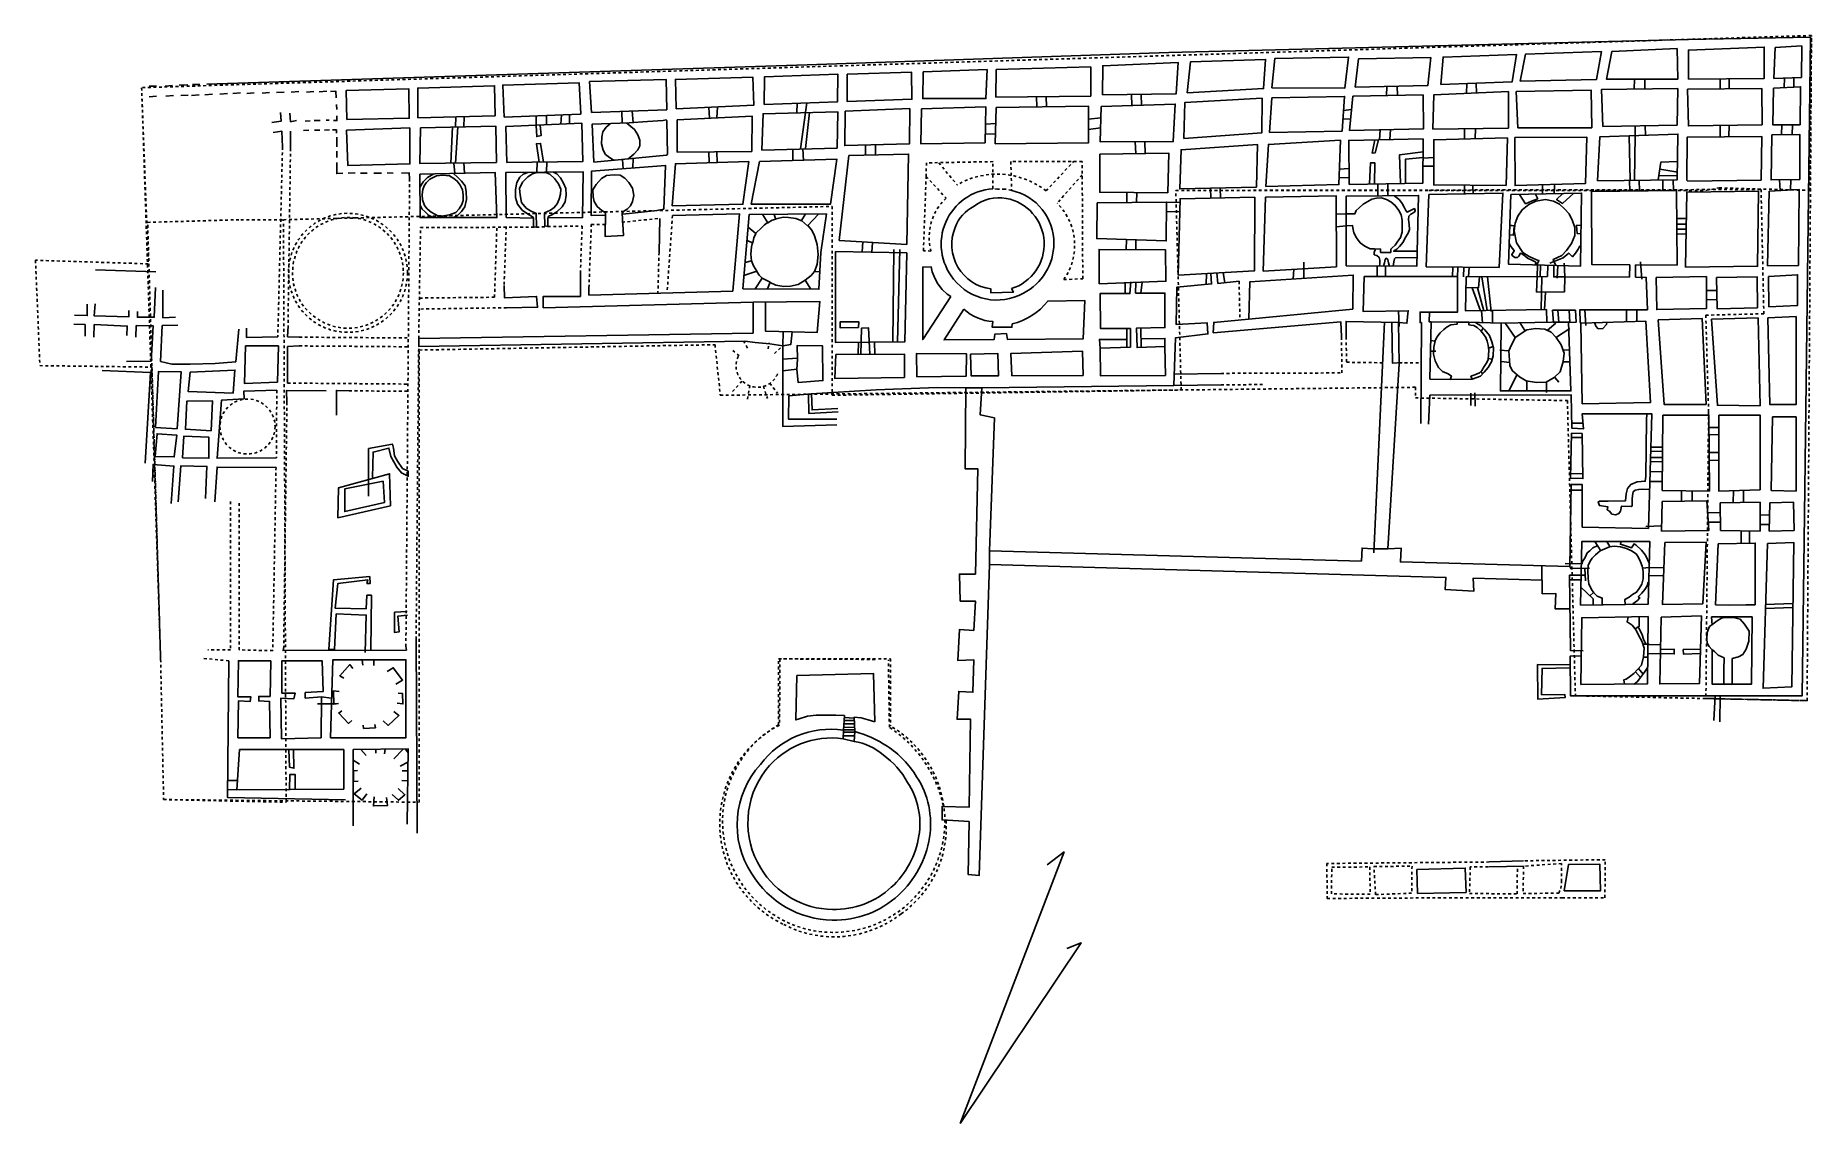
# Model space of a CAD drawing. Header units: inches. Extents: x -20.6 to 43.6, y -4.4 to 34.9.
import ezdxf

# ---------------------------------------------------------------- set-up
doc = ezdxf.new("R2010")
doc.units = ezdxf.units.IN
doc.header["$LTSCALE"] = 0.025
doc.header["$MEASUREMENT"] = 0
doc.linetypes.add('HIDDEN', pattern=[0.375, 0.25, -0.125])
doc.layers.add('3d-1', color=1, linetype='Continuous')
doc.layers.add('Walls', color=5, linetype='Continuous')

msp = doc.modelspace()

# ---------------------------------------------------------------- linework, layer by layer
at = {"layer": '3d-1', "linetype": 'HIDDEN'}
msp.add_lwpolyline([(43.414, 10.891), (43.572, 34.923), (-16.727, 33.038), (-16.485, 26.673), (-20.558, 26.803), (-20.402, 22.995), (-16.355, 22.943), (-16.041, 12.385), (-15.933, 7.318), (-6.699, 7.222), (-6.699, 23.559), (3.978, 23.751), (4.17, 21.925), (29.275, 22.213), (29.275, 21.829), (34.758, 21.733), (35.047, 11.066)], close=True, dxfattribs=at)
at = {"layer": '3d-1', "color": 2, "linetype": 'HIDDEN'}
msp.add_lwpolyline([(43.414, 10.891), (43.572, 34.923), (-16.727, 33.038), (-16.041, 12.385), (-15.933, 7.318), (-11.509, 7.222), (-11.605, 28.268), (8.21, 28.748), (8.21, 21.925), (20.811, 22.117), (20.618, 29.325), (41.752, 29.357), (41.852, 24.869), (39.756, 24.819), (39.856, 21.348), (39.76, 10.97)], close=True, dxfattribs=at)
at = {"layer": '3d-1', "color": 3, "linetype": 'HIDDEN'}
msp.add_lwpolyline([(43.511, 29.325), (43.572, 34.923), (-16.727, 33.038), (-16.041, 12.385), (-16.51, 28.172), (-13.144, 28.268), (-11.605, 28.268), (8.21, 28.748), (8.21, 21.925), (20.811, 22.117), (20.618, 29.325), (29.756, 29.325), (39.76, 29.325), (40.241, 29.421)], close=True, dxfattribs=at)
at = {"layer": '3d-1', "linetype": 'HIDDEN'}
msp.add_lwpolyline([(6.276, 10.02), (6.276, 12.403), (10.315, 12.403), (10.315, 9.982, -3.706132), (6.276, 10.02, -0.452195)], format="xyb", dxfattribs=at)
at = {"layer": 'Walls'}
for points in [[(35.26, 12.516), (34.854, 12.495), (34.865, 11.07), (43.231, 11.06), (43.328, 18.551), (43.537, 34.862), (39.131, 34.775), (20.365, 34.307), (7.301, 33.86), (-14.378, 33.164)], [(40.275, 32.993), (40.27, 33.358)], [(40.604, 33.361), (40.604, 32.997)], [(42.585, 33.043), (42.594, 33.387)], [(42.934, 33.397), (42.934, 33.06)], [(-16.184, 33.098), (-16.456, 33.087)], [(-16.184, 32.729), (-16.456, 32.707)], [(-15.608, 33.12), (-15.879, 33.098)], [(-15.575, 32.75), (-15.847, 32.729)], [(-15.053, 33.142), (-15.368, 33.131)], [(-15.042, 32.772), (-15.314, 32.75)], [(-14.65, 32.783), (-14.922, 32.761)], [(-14.629, 33.153), (-14.89, 33.153)], [(-14.172, 32.805), (-14.444, 32.783)], [(-13.628, 32.826), (-13.9, 32.805)], [(-13.16, 32.848), (-13.432, 32.826)], [(-12.66, 32.848), (-12.932, 32.826)], [(-12.105, 32.859), (-12.377, 32.837)], [(-11.583, 32.881), (-11.855, 32.859)], [(-11.05, 32.903), (-11.322, 32.881)], [(-10.506, 32.903), (-10.778, 32.881)], [(-10.038, 32.913), (-10.31, 32.892)], [(-9.912, 32.903), (-9.716, 32.914), (-9.705, 32.674)], [(15.584, 32.715), (15.603, 32.339)], [(15.953, 32.344), (15.94, 32.718)], [(19.015, 32.791), (19.029, 32.397)], [(19.372, 32.797), (19.378, 32.408)], [(28.227, 32.752), (28.238, 33.086)], [(28.607, 33.095), (28.618, 32.759)], [(31.131, 33.191), (31.114, 32.827)], [(31.471, 32.843), (31.465, 33.203)], [(37.18, 33.344), (37.165, 32.984)], [(37.559, 32.989), (37.556, 33.346)], [(-12.025, 31.785), (-11.688, 31.833), (-11.712, 32.147)], [(-11.374, 32.123), (-11.35, 31.809), (-11.133, 31.858)], [(-9.694, 32.435), (-9.683, 32.25)], [(-1.274, 32.076), (-1.274, 31.728)], [(0.621, 31.76), (0.608, 32.18)], [(0.992, 32.194), (1.02, 31.78)], [(3.756, 32.326), (3.778, 31.936)], [(4.066, 32.34), (4.048, 31.949)], [(6.946, 32.478), (6.935, 32.13)], [(7.251, 32.141), (7.066, 30.825)], [(7.294, 32.488), (7.24, 32.151)], [(7.392, 32.141), (7.24, 30.836)], [(26.968, 32.252), (26.677, 32.212)], [(-11.639, 30.894), (-11.664, 31.472), (-11.977, 31.424)], [(-11.35, 31.472), (-11.35, 30.846)], [(-10.88, 31.489), (-10.684, 31.5)], [(-10.64, 31.837), (-10.825, 31.826)], [(-10.281, 31.848), (-10.499, 31.848)], [(-10.488, 31.5), (-10.292, 31.5)], [(-10.118, 31.5), (-9.944, 31.511)], [(-9.955, 31.87), (-10.064, 31.859)], [(-9.835, 31.511), (-9.694, 31.511), (-9.694, 31.391)], [(-9.672, 32.022), (-9.672, 31.848), (-9.803, 31.848)], [(-5.506, 31.62), (-5.56, 30.315)], [(-5.386, 31.989), (-5.397, 31.609)], [(-5.31, 31.62), (-5.397, 30.315)], [(-5.082, 31.978), (-5.093, 31.63)], [(-2.482, 32.022), (-2.482, 31.674)], [(-2.482, 31.674), (-2.46, 31.272), (-2.297, 31.315), (-2.34, 31.685)], [(-2.112, 32.033), (-2.101, 31.696)], [(-1.568, 32.055), (-1.59, 31.717)], [(0.191, 31.727), (0.049, 31.608), (-0.07, 31.445), (-0.114, 31.249), (-0.125, 31.01), (-0.059, 30.781), (0.028, 30.629), (0.169, 30.52), (0.3, 30.433), (0.376, 30.423)], [(0.833, 30.455), (1.05, 30.64), (1.192, 30.792), (1.268, 30.934), (1.268, 31.14), (1.192, 31.336), (1.072, 31.521), (0.941, 31.64), (0.789, 31.76)], [(13.746, 31.716), (14.117, 31.742)], [(17.471, 31.906), (17.913, 31.953)], [(17.903, 31.583), (17.471, 31.529)], [(26.655, 31.895), (26.935, 31.913)], [(27.979, 31.155), (27.997, 31.514)], [(28.366, 31.521), (28.348, 31.163)], [(31.039, 31.553), (31.039, 31.182)], [(31.427, 31.191), (31.444, 31.56)], [(37.207, 31.656), (37.207, 31.307)], [(37.573, 31.32), (37.568, 31.664)], [(40.271, 31.258), (40.276, 31.675)], [(40.594, 31.68), (40.59, 31.261)], [(42.494, 31.341), (42.504, 31.701)], [(42.89, 31.701), (42.878, 31.347)], [(-9.683, 31.25), (-9.683, 30.902)], [(-2.221, 30.347), (-2.319, 31.022), (-2.471, 31.011), (-2.373, 30.347)], [(6.783, 30.814), (6.783, 30.412)], [(7.153, 30.825), (7.174, 30.412)], [(9.409, 30.6), (9.409, 30.965)], [(9.77, 30.975), (9.776, 30.61)], [(14.108, 31.37), (13.737, 31.364)], [(19.156, 31.083), (19.177, 30.655)], [(19.502, 31.085), (19.516, 30.661)], [(27.941, 31.149), (27.822, 30.688), (27.703, 30.673), (27.807, 31.149)], [(36.992, 31.3), (37.023, 29.693)], [(37.207, 31.307), (37.186, 29.691)], [(-9.683, 30.739), (-9.672, 30.521)], [(-9.672, 30.337), (-9.683, 29.934), (-9.466, 29.945)], [(-5.452, 30.304), (-5.419, 29.945)], [(-5.093, 30.326), (-5.071, 29.945)], [(-2.46, 29.989), (-2.449, 30.337)], [(-2.112, 29.989), (-2.09, 30.358)], [(0.028, 28.433), (-0.495, 28.422), (-0.484, 30.02), (2.192, 30.227), (2.127, 28.65), (1.877, 28.596), (0.648, 28.465)], [(0.663, 30.109), (0.643, 30.446)], [(1.026, 30.482), (1.011, 30.136)], [(3.753, 30.719), (3.766, 30.327)], [(4.046, 30.723), (4.06, 30.336)], [(27.793, 29.559), (27.807, 30.317), (27.644, 30.317), (27.614, 29.559)], [(29.546, 30.718), (28.699, 30.614), (28.729, 29.589)], [(28.907, 29.574), (28.907, 30.451), (29.546, 30.51)], [(29.546, 30.495), (29.933, 30.51)], [(29.546, 30.198), (29.933, 30.198)], [(38.717, 30.376), (38.137, 30.347), (38.033, 29.708)], [(-9.27, 29.945), (-9.02, 29.956)], [(-8.824, 29.945), (-8.584, 29.945)], [(-8.345, 29.945), (-8.062, 29.945)], [(-7.856, 29.956), (-7.649, 29.945)], [(-7.344, 29.945), (-7.062, 29.956), (-7.051, 29.749)], [(-6.17, 29.923), (-6.398, 29.793), (-6.561, 29.641), (-6.67, 29.456)], [(-5.462, 29.934), (-5.321, 29.804), (-5.18, 29.662), (-5.049, 29.488), (-5.006, 29.282), (-4.995, 28.999), (-5.06, 28.727), (-5.18, 28.564), (-5.321, 28.423), (-5.441, 28.358)], [(-2.786, 29.978), (-2.95, 29.912), (-3.069, 29.804), (-3.178, 29.608), (-3.222, 29.358), (-3.232, 29.075), (-3.156, 28.825), (-2.982, 28.608), (-2.797, 28.477), (-2.645, 28.39), (-2.569, 28.336)], [(-2.047, 28.358), (-2.025, 28.401), (-1.916, 28.445), (-1.731, 28.553), (-1.546, 28.727), (-1.438, 28.912), (-1.394, 29.151), (-1.405, 29.401), (-1.492, 29.586), (-1.601, 29.782), (-1.731, 29.923), (-1.851, 29.989)], [(26.871, 29.79), (26.514, 29.777)], [(26.525, 30.091), (26.869, 30.114)], [(27.909, 29.131), (27.915, 29.562)], [(28.275, 29.568), (28.272, 29.134)], [(31.042, 29.514), (31.047, 29.202)], [(31.351, 29.208), (31.346, 29.512)], [(33.857, 29.531), (33.857, 29.2)], [(34.282, 29.209), (34.29, 29.544)], [(37.003, 29.689), (37.015, 29.304)], [(37.357, 29.309), (37.35, 29.693)], [(38.063, 29.871), (38.702, 29.856)], [(38.747, 29.99), (38.093, 30.094)], [(38.2, 29.702), (38.205, 29.321)], [(38.586, 29.326), (38.58, 29.707)], [(42.442, 29.318), (42.423, 29.711)], [(42.828, 29.717), (42.816, 29.339)], [(18.848, 28.893), (18.848, 29.251)], [(19.205, 29.25), (19.198, 28.894)], [(20.77, 28.904), (20.284, 28.893)], [(21.867, 29.408), (21.878, 29.045)], [(22.226, 29.052), (22.214, 29.416)], [(26.772, 28.482), (27.084, 28.481), (27.136, 28.606), (27.24, 28.7), (27.386, 28.825), (27.553, 28.929), (27.699, 29.013), (27.866, 29.044), (28.043, 29.054), (28.231, 29.002), (28.377, 28.909), (28.544, 28.783), (28.669, 28.606), (28.753, 28.439), (28.794, 28.252), (28.794, 28.001), (28.794, 27.814), (28.732, 27.626), (28.617, 27.459), (28.544, 27.344), (28.429, 27.251), (28.388, 27.209), (28.377, 27.084), (28.012, 27.084), (28.012, 27.209), (27.793, 27.219), (27.637, 27.219), (27.438, 27.313), (27.272, 27.438), (27.146, 27.616), (27.052, 27.793), (27.011, 27.97), (27, 28.054), (26.77, 28.052)], [(29.334, 27.136), (28.909, 27.136), (28.482, 27.126), (28.596, 27.209), (28.701, 27.303), (28.826, 27.459), (28.899, 27.616), (29.014, 27.782), (29.055, 27.908), (29.045, 28.095), (29.024, 28.272), (29.034, 28.398), (29.107, 28.471), (29.233, 28.544), (29.264, 28.596), (29.233, 28.669), (29.087, 28.596), (28.972, 28.544), (28.92, 28.596), (28.867, 28.721), (28.794, 28.856), (28.69, 28.982), (28.586, 29.075), (28.513, 29.117)], [(34.337, 26.614), (34.25, 26.834), (34.552, 26.98), (34.73, 27.157), (34.907, 27.407), (35.022, 27.699), (35.032, 27.981), (34.938, 28.231), (34.824, 28.481), (34.657, 28.658), (34.479, 28.825), (34.26, 28.94), (33.968, 28.992), (33.624, 28.94), (33.363, 28.815), (33.123, 28.627), (32.967, 28.398), (32.873, 28.147), (32.831, 27.866), (32.925, 27.428), (33.144, 27.084), (33.374, 26.938), (33.645, 26.813), (33.728, 26.792), (33.654, 26.634)], [(33.03, 29.182), (33.249, 28.846), (33.457, 28.94), (33.687, 29.023), (33.601, 29.194)], [(34.588, 29.215), (34.365, 28.992), (34.584, 28.856), (34.996, 29.224)], [(37.01, 26.643), (35.64, 26.653), (35.63, 29.284), (38.697, 29.328), (38.719, 26.631), (37.223, 26.642)], [(-6.202, 28.347), (-6.365, 28.434), (-6.485, 28.553), (-6.594, 28.651), (-6.659, 28.771)], [(1.98, 28.316), (1.956, 27.087)], [(2.443, 28.422), (4.868, 28.476), (4.618, 25.682)], [(6.098, 28.476), (6.174, 28.291), (6.043, 28.248), (5.88, 28.15), (5.706, 28.444)], [(6.185, 28.302), (6.435, 28.357), (6.631, 28.346), (6.892, 28.313), (7.109, 28.226)], [(7.229, 28.454), (7.098, 28.237), (7.316, 28.052), (7.718, 28.465)], [(20.281, 28.547), (20.76, 28.562)], [(26.411, 28.468), (26.772, 28.482)], [(38.706, 28.306), (39.049, 28.306)], [(5.173, 27.998), (5.456, 27.769), (5.38, 27.617), (5.347, 27.432), (5.129, 27.519)], [(5.456, 27.78), (5.652, 27.976), (5.76, 28.085), (5.858, 28.15)], [(7.338, 28.041), (7.479, 27.889), (7.566, 27.682), (7.664, 27.378), (7.707, 27.008), (7.664, 26.66), (7.566, 26.389)], [(26.77, 28.052), (26.413, 28.009)], [(32.676, 28.058), (32.769, 28.054), (32.831, 28.043), (32.81, 27.709), (32.664, 27.716)], [(35.251, 28.07), (35.084, 28.064), (35.105, 27.772), (35.246, 27.758)], [(39.046, 28.108), (38.707, 28.108)], [(38.709, 27.926), (39.043, 27.926)], [(39.04, 27.748), (38.71, 27.754)], [(5.293, 26.78), (5.271, 27.019), (5.293, 27.291), (5.336, 27.443)], [(9.291, 27.102), (9.312, 27.47)], [(9.663, 27.45), (9.647, 27.095)], [(10.435, 27.19), (10.399, 23.855)], [(10.657, 27.19), (10.572, 23.857)], [(18.824, 27.188), (18.834, 27.551)], [(19.174, 27.539), (19.174, 27.184)], [(27.833, 27.217), (27.783, 27.084), (27.783, 27), (27.877, 26.969), (27.96, 26.907), (27.981, 26.802), (27.981, 26.677), (27.97, 26.604)], [(33.585, 26.636), (33.624, 26.688), (33.614, 26.729), (33.468, 26.802), (33.322, 26.875), (33.217, 26.959), (33.134, 27.021), (33.061, 27.053), (33.009, 26.948), (32.956, 26.907), (32.863, 26.907), (32.769, 26.98), (32.748, 27.011), (32.821, 27.115), (32.842, 27.157), (32.769, 27.24), (32.706, 27.324), (32.653, 27.42)], [(34.125, 26.698), (34.427, 26.813), (34.605, 26.896), (34.751, 27.011), (34.813, 27.053), (34.938, 26.927), (35.053, 27.063), (35.147, 27.209), (35.21, 27.324)], [(-16.219, 26.379), (-18.387, 26.453)], [(-0.882, 26.373), (-0.882, 25.497), (-2.224, 25.497), (-2.224, 25.087), (5.361, 25.292), (7.766, 25.311), (7.673, 24.193), (6.759, 24.212), (6.722, 23.765), (6.424, 23.709), (6.424, 20.802), (8.381, 20.858)], [(5.064, 26.726), (5.293, 26.78), (5.369, 26.606), (5.488, 26.41), (5.021, 26.258)], [(5.695, 26.149), (5.575, 26.269), (5.488, 26.399)], [(7.773, 26.389), (7.566, 26.399), (7.446, 26.247), (7.229, 26.084), (7.436, 25.758)], [(13.609, 22.195), (20.544, 22.281), (20.601, 24), (21.776, 24.143), (21.748, 24.544), (20.63, 24.487), (20.658, 25.833), (21.91, 25.95), (21.886, 26.321)], [(21.723, 26.322), (21.712, 25.931)], [(22.9, 26.042), (22.137, 25.968), (22.097, 26.344)], [(22.331, 26.358), (22.384, 25.992)], [(24.86, 26.125), (24.878, 26.477)], [(25.242, 26.729), (25.242, 26.149)], [(27.885, 26.594), (27.885, 26.21)], [(28.116, 26.594), (28.148, 26.708), (28.179, 26.834), (28.21, 26.875), (28.273, 26.834), (28.294, 26.708), (28.325, 26.625), (28.346, 26.583)], [(28.194, 26.592), (28.194, 26.21)], [(28.471, 26.594), (28.492, 26.74), (28.513, 26.854), (28.555, 26.896), (29.329, 26.906)], [(30.625, 26.558), (30.612, 26.219)], [(30.805, 26.556), (30.79, 26.171)], [(31.016, 26.555), (31.001, 26.203)], [(34.019, 24.563), (34.003, 25.019), (31.082, 24.97), (31.099, 26.203), (34.036, 26.219), (34.052, 26.622)], [(31.209, 26.553), (31.183, 26.204)], [(33.679, 26.674), (33.663, 26.155)], [(33.79, 26.63), (33.777, 26.218)], [(34.263, 26.616), (34.263, 26.203), (34.661, 26.209)], [(34.407, 26.612), (34.393, 26.155)], [(37.01, 26.643), (36.998, 26.194), (34.661, 26.209), (34.647, 26.701)], [(35.245, 24.528), (35.224, 24.562), (35.21, 25.012), (37.646, 25.012), (37.603, 26.18), (37.223, 26.194), (37.223, 26.642)], [(37.4, 26.74), (37.452, 26.114)], [(-16.22, 25.817), (-16.273, 24.741), (-16.877, 24.741), (-16.877, 24.951)], [(-15.958, 25.725), (-15.958, 24.728), (-15.498, 24.741)], [(-3.548, 25.087), (-2.429, 25.106), (-2.467, 25.497), (-3.622, 25.441), (-3.641, 25.889)], [(4.618, 25.682), (-0.575, 25.545), (-0.575, 25.81)], [(5.434, 25.769), (5.684, 26.16), (5.967, 26.008), (5.869, 25.769)], [(7.229, 26.084), (6.979, 25.932), (6.707, 25.867), (6.467, 25.856), (6.174, 25.899), (5.967, 25.997)], [(18.996, 26.023), (18.959, 25.596), (17.881, 25.596), (17.899, 24.332), (18.977, 24.332), (18.977, 23.663), (17.881, 23.626), (17.899, 22.623), (20.241, 22.641), (20.223, 23.682), (19.219, 23.645), (19.2, 24.351), (20.223, 24.37), (20.223, 25.614), (19.163, 25.614), (19.178, 26.005)], [(18.791, 25.991), (18.791, 25.596)], [(19.407, 26.013), (19.355, 25.614)], [(26.599, 24.035), (26.58, 24.574), (21.97, 24.184), (21.989, 24.555), (27.008, 25.038), (27.026, 26.265), (23.29, 26.023), (23.254, 24.677)], [(29.463, 20.904), (29.487, 24.552), (29.439, 24.552), (29.439, 24.931), (30.79, 24.931), (30.79, 26.21), (27.425, 26.21), (27.378, 24.954), (29.013, 24.978), (28.965, 24.528), (28.657, 24.552), (28.681, 23.059), (28.277, 16.376), (28.752, 16.403), (28.728, 15.906), (34.842, 15.74), (34.89, 18.701), (35.292, 18.701), (35.292, 17.161), (37.686, 17.114)], [(31.58, 26.206), (31.548, 25.801), (31.093, 25.816)], [(31.316, 25.809), (31.625, 24.979)], [(31.517, 25.802), (31.745, 24.981)], [(31.668, 26.206), (31.866, 24.983)], [(31.871, 26.208), (32.007, 24.957)], [(34.661, 26.209), (34.657, 25.666), (33.645, 25.655), (33.665, 26.217)], [(33.831, 26.218), (33.812, 25.009)], [(33.968, 25.655), (33.933, 25.018)], [(40.153, 25.714), (39.781, 25.707)], [(-19.149, 24.819), (-18.69, 24.806), (-18.69, 25.213)], [(-17.192, 24.99), (-17.192, 24.754), (-18.44, 24.793), (-18.401, 25.226)], [(6.424, 23.709), (5.954, 23.782), (5.425, 23.831), (5.056, 23.88), (-6.722, 23.689), (-6.722, 23.978), (5.354, 24.171), (5.354, 25.292)], [(6.759, 24.212), (5.807, 24.237), (5.798, 25.296)], [(35.392, 25.012), (35.429, 24.446)], [(36.888, 25.012), (36.897, 24.578)], [(37.266, 25.012), (37.266, 24.589)], [(39.781, 25.38), (40.158, 25.374)], [(-19.176, 24.491), (-18.768, 24.478), (-18.768, 24.058)], [(-18.453, 24.019), (-18.44, 24.478), (-17.245, 24.426), (-17.258, 24.084)], [(-16.386, 23.15), (-16.31, 24.43), (-16.919, 24.443), (-16.931, 24.025)], [(-15.422, 24.456), (-15.98, 24.443), (-16.044, 23.15), (-15.638, 23.049), (-14.979, 23.049), (-14.066, 23.074), (-13.33, 23.138), (-13.216, 24.316)], [(-11.035, 24.025), (-11.454, 24.037), (-11.441, 24.43)], [(28.657, 24.552), (26.766, 24.593), (26.766, 24.035)], [(28.152, 24.563), (27.77, 16.231)], [(28.422, 24.557), (28.439, 23.087), (28.792, 23.106)], [(28.664, 24.973), (28.681, 24.407)], [(29.796, 22.506), (29.838, 24.581), (29.765, 24.581), (29.773, 24.931)], [(30.776, 24.571), (29.838, 24.581)], [(31.194, 24.561), (32.367, 24.534)], [(31.444, 24.555), (31.632, 24.435), (31.778, 24.289), (31.945, 24.081), (32.028, 23.851), (32.091, 23.643), (32.08, 23.351), (32.018, 23.132), (31.903, 22.923), (31.757, 22.757), (31.621, 22.611), (31.319, 22.506)], [(31.659, 24.98), (31.69, 24.549)], [(32.049, 24.987), (32.049, 24.541)], [(32.522, 24.52), (32.873, 24.013), (32.69, 23.633), (32.648, 23.535), (32.324, 23.549)], [(33.225, 24.267), (33.042, 24.548)], [(34.042, 24.281), (34.338, 24.534)], [(34.415, 24.998), (34.444, 24.551)], [(34.828, 24.998), (34.842, 24.558)], [(36.177, 24.556), (36.168, 24.478), (36.041, 24.337), (35.872, 24.323), (35.787, 24.421), (35.745, 24.534), (35.744, 24.543)], [(-12.937, 24.354), (-12.937, 24.012), (-11.809, 24.037)], [(6.442, 24.22), (6.424, 23.709)], [(9.143, 23.412), (9.154, 23.839)], [(9.569, 23.404), (9.524, 24.36), (9.266, 24.348), (9.242, 23.401)], [(9.738, 23.846), (9.745, 23.405)], [(17.881, 23.626), (17.862, 23.942), (18.847, 23.942)], [(18.847, 24.332), (18.847, 23.659)], [(19.353, 24.354), (19.366, 23.65)], [(20.223, 23.682), (20.223, 23.979), (19.36, 23.963)], [(29.824, 23.899), (29.98, 23.877)], [(31.719, 24.348), (31.639, 24.239)], [(32.648, 23.535), (32.662, 23.197), (32.676, 22.986), (32.775, 22.803), (33.028, 22.592), (33.268, 22.451), (33.648, 22.381), (33.986, 22.395), (34.281, 22.564), (34.492, 22.775), (34.605, 23.141), (34.647, 23.45), (34.535, 23.746), (34.352, 24.013), (34.169, 24.21), (33.943, 24.309), (33.605, 24.337), (33.296, 24.295), (32.873, 24.013)], [(34.366, 24.027), (34.844, 24.337)], [(-17.271, 23.139), (-16.404, 23.152)], [(-11.035, 23.708), (-11.454, 23.683), (-11.454, 22.364)], [(6.95, 23.267), (6.424, 23.224)], [(30.004, 23.518), (29.816, 23.518)], [(32.045, 23.229), (31.898, 23.256)], [(31.916, 23.626), (32.079, 23.681)], [(32.676, 23.113), (32.367, 23.141)], [(34.591, 23.127), (34.83, 23.127)], [(34.619, 23.549), (34.844, 23.563)], [(-18.149, 22.816), (-16.412, 22.752), (-16.602, 19.47)], [(6.928, 22.87), (6.424, 22.808)], [(20.557, 22.682), (22.253, 22.716)], [(30.526, 22.496), (29.796, 22.506)], [(31.636, 22.782), (31.704, 22.7)], [(32.93, 22.648), (32.648, 22.085)], [(34.309, 22.564), (34.45, 22.395)], [(-11.86, 19.66), (-14.003, 19.647), (-13.838, 21.751), (-13.027, 21.802), (-13.039, 22.068), (-11.847, 22.106)], [(-10.059, 22.086), (-11.492, 22.098), (-11.479, 21.667)], [(-9.691, 21.211), (-9.691, 22.098), (-9.235, 22.086)], [(8.381, 21.063), (6.629, 21.063), (6.647, 21.902), (7.449, 21.976), (9.797, 22.125), (11.997, 22.2), (13.035, 22.195)], [(8.429, 21.321), (7.37, 21.271), (7.358, 21.96)], [(7.468, 21.985), (7.481, 21.394), (8.416, 21.444)], [(20.544, 22.281), (22.253, 22.298)], [(37.686, 17.114), (37.804, 21.259), (35.292, 21.259), (35.34, 20.714), (34.913, 20.738), (34.89, 21.946), (29.795, 21.923), (29.747, 20.88)], [(31.267, 22.006), (31.277, 21.558)], [(31.413, 22.016), (31.423, 21.537)], [(33.296, 22.437), (33.296, 22.085)], [(34, 22.423), (34, 22.029)], [(37.629, 21.259), (37.615, 21.022), (37.591, 18.985), (37.567, 18.82), (37.283, 18.796), (37.046, 18.701), (36.927, 18.559), (36.88, 18.369), (36.856, 18.109), (36.228, 18.104), (35.915, 18.094), (35.866, 18.065), (35.915, 17.938), (36.218, 17.898), (36.199, 17.791), (36.277, 17.732), (36.365, 17.634), (36.502, 17.605), (36.62, 17.654), (36.678, 17.742), (36.698, 17.859), (36.708, 17.918), (37.06, 17.908), (37.099, 17.928), (37.099, 18.172), (37.109, 18.309), (37.139, 18.437), (37.207, 18.495), (37.334, 18.525), (37.462, 18.535), (37.726, 18.52)], [(35.322, 20.918), (34.91, 20.918)], [(40.221, 20.763), (39.87, 20.763)], [(-8.387, 18.956), (-8.367, 19.875), (-7.795, 20.018), (-7.733, 19.712), (-7.509, 19.324), (-7.345, 19.12), (-7.1, 18.997), (-7.1, 19.181), (-7.304, 19.283), (-7.488, 19.548), (-7.59, 19.732), (-7.631, 20.018), (-7.672, 20.161), (-8.53, 19.998), (-8.53, 18.282)], [(35.291, 20.397), (34.903, 20.397)], [(38.196, 19.893), (37.765, 19.902)], [(38.197, 20.045), (37.769, 20.045)], [(39.872, 20.499), (40.221, 20.505)], [(-16.336, 18.813), (-16.315, 19.426), (-15.559, 19.365), (-15.661, 18.017)], [(-15.41, 18.076), (-15.309, 19.381), (-14.371, 19.356), (-14.421, 18.19)], [(-14.079, 18.076), (-14.003, 19.33), (-11.873, 19.318)], [(38.192, 19.517), (37.755, 19.535)], [(38.194, 19.679), (37.759, 19.679)], [(40.221, 19.862), (39.877, 19.862)], [(39.88, 19.577), (40.221, 19.57)], [(35.314, 19.097), (34.871, 19.091)], [(38.186, 18.807), (37.734, 18.807)], [(38.189, 19.176), (37.744, 19.161)], [(35.292, 18.497), (34.886, 18.497)], [(38.88, 18.095), (38.875, 18.478)], [(39.264, 18.473), (39.264, 18.101)], [(40.745, 18.046), (40.758, 18.481)], [(41.114, 18.493), (41.114, 18.052)], [(39.824, 17.672), (40.277, 17.691)], [(40.285, 17.336), (39.846, 17.336)], [(41.714, 17.607), (42.059, 17.597)], [(38.164, 17.202), (37.59, 17.18)], [(41.028, 16.575), (41.035, 17.031)], [(41.34, 17.026), (41.34, 16.58)], [(42.051, 17.255), (41.714, 17.25)], [(33.843, 15.246), (31.359, 15.321), (31.384, 14.853), (30.349, 14.902), (30.374, 15.345), (13.892, 15.813), (13.892, 16.306), (27.319, 15.936), (27.344, 16.404), (27.738, 16.38), (28.277, 16.376)], [(35.828, 16.485), (35.681, 16.407), (35.563, 16.309), (35.475, 16.23), (35.397, 16.064), (35.328, 15.956), (35.289, 15.878), (35.289, 15.839), (34.682, 15.849)], [(36.842, 14.365), (36.836, 14.547), (36.983, 14.625), (37.11, 14.723), (37.257, 14.811), (37.355, 14.948), (37.443, 15.105), (37.492, 15.291), (37.492, 15.555), (37.453, 15.751), (37.394, 15.907), (37.316, 16.084), (37.237, 16.201), (37.071, 16.299), (36.895, 16.387), (36.67, 16.455), (36.444, 16.475), (36.278, 16.455), (35.945, 16.299), (35.779, 16.162), (35.651, 16.044), (35.583, 15.927), (35.514, 15.78), (35.495, 15.584), (35.514, 15.31), (35.534, 15.115), (35.632, 14.909), (35.71, 14.792), (35.837, 14.665), (35.994, 14.606), (36.014, 14.596), (36.014, 14.354)], [(35.966, 16.309), (35.743, 16.638)], [(36.292, 16.457), (36.185, 16.638)], [(37.717, 15.829), (37.58, 16.142), (37.433, 16.328), (37.237, 16.504), (37.169, 16.553), (37.071, 16.407), (36.67, 16.544), (36.689, 16.622)], [(33.837, 15.767), (33.849, 14.754), (34.339, 14.767), (34.314, 14.213), (34.852, 14.213)], [(35.397, 15.428), (34.839, 15.428), (34.868, 12.707), (35.328, 12.697)], [(34.842, 15.74), (34.878, 15.663), (35.553, 15.673)], [(35.387, 15.663), (35.407, 15.222)], [(37.463, 15.682), (37.727, 15.702), (38.256, 15.692)], [(38.246, 15.399), (37.688, 15.408)], [(-8.451, 12.719), (-8.43, 14.7), (-8.594, 14.7), (-8.614, 14.21), (-9.738, 14.231), (-9.636, 15.129), (-8.553, 15.252), (-8.594, 15.129), (-8.471, 15.129), (-8.491, 15.374), (-9.799, 15.252), (-9.963, 12.74), (-9.758, 12.74), (-9.697, 14.026), (-8.614, 13.985), (-8.655, 12.637)], [(34.848, 15.262), (35.269, 15.252)], [(35.69, 14.349), (35.69, 14.567), (35.248, 14.993)], [(35.573, 14.68), (35.704, 14.801)], [(37.12, 14.391), (37.286, 14.508), (37.374, 14.606), (37.316, 14.645), (37.443, 14.772), (37.551, 14.909), (37.639, 15.036), (37.678, 15.173)], [(41.903, 14.224), (42.893, 14.256)], [(41.914, 14.365), (42.904, 14.398)], [(-7.143, 14.108), (-7.592, 14.088), (-7.592, 13.352), (-7.429, 13.373), (-7.47, 13.945), (-7.122, 13.985)], [(36.953, 13.911), (36.914, 13.735), (37.1, 13.617), (37.237, 13.441), (37.325, 13.255), (37.453, 13.02), (37.531, 12.786), (37.511, 12.472), (37.433, 12.179), (37.306, 12.032), (37.159, 11.875), (37.002, 11.748), (36.875, 11.67), (36.797, 11.64), (36.822, 11.487)], [(37.345, 13.94), (37.355, 13.578), (37.204, 13.484)], [(37.311, 13.551), (37.365, 13.471), (37.463, 13.275), (37.511, 13.108), (37.58, 12.962), (37.58, 12.932)], [(40.419, 12.433), (40.204, 12.531), (40.067, 12.668), (39.969, 12.737), (39.881, 12.844), (39.802, 12.971), (39.793, 13.128), (39.802, 13.353), (39.891, 13.568), (40.018, 13.666), (40.165, 13.774), (40.321, 13.872), (40.439, 13.901), (40.762, 13.891), (40.997, 13.833), (41.154, 13.657), (41.32, 13.402), (41.31, 13.04), (41.212, 12.746), (41.095, 12.56), (40.938, 12.472), (40.713, 12.414), (40.703, 11.494)], [(39.989, 13.615), (39.967, 13.919), (41.425, 13.919), (41.403, 11.484), (39.989, 11.484), (39.989, 12.691), (40.011, 12.723)], [(-11.597, 12.842), (-11.618, 12.699), (-7.163, 12.719), (-7.184, 12.862)], [(-6.816, 13.107), (-6.775, 6.102)], [(37.707, 12.932), (37.482, 12.932)], [(37.668, 12.913), (38.109, 12.923)], [(-13.579, 12.331), (-13.62, 7.388), (-9.37, 7.307)], [(-9.098, 12.053), (-9.209, 12.192), (-9.573, 11.792), (-9.424, 11.705)], [(-8.347, 12.163), (-8.347, 12.362), (-8.76, 12.35), (-8.745, 12.174)], [(34.854, 12.182), (33.675, 12.196), (33.689, 10.949), (34.673, 11.005), (34.66, 11.115), (33.828, 11.102), (33.842, 12.058), (34.84, 12.072)], [(37.659, 12.459), (37.51, 12.468)], [(38.119, 12.737), (38.618, 12.746), (38.618, 12.58), (37.658, 12.59)], [(39.558, 12.746), (38.941, 12.737), (38.951, 12.57), (39.568, 12.59)], [(40.419, 12.433), (40.409, 12.022), (40.409, 11.494)], [(-7.547, 11.49), (-7.303, 11.634), (-7.643, 12.083), (-7.855, 11.939)], [(8.606, 9.518), (8.618, 9.83), (8.65, 10.352), (8.347, 10.364), (7.915, 10.373), (7.631, 10.373), (7.318, 10.327), (7.015, 10.235), (6.896, 10.198), (6.933, 11.795), (9.705, 11.869), (9.751, 10.125)], [(37.166, 11.49), (37.277, 11.572), (37.404, 11.729), (37.541, 11.915), (37.639, 12.071), (37.656, 12.11)], [(37.214, 11.934), (37.399, 11.723)], [(37.329, 12.059), (37.496, 11.854)], [(-10.228, 11.024), (-9.881, 10.983)], [(-9.597, 11.217), (-9.804, 11.246), (-9.792, 10.76), (-9.62, 10.789)], [(-7.5, 10.797), (-7.291, 10.772), (-7.303, 11.149), (-7.46, 11.163)], [(40.098, 11.061), (40.044, 10.174)], [(40.274, 11.06), (40.26, 10.132)], [(-10.371, 10.779), (-9.697, 10.779)], [(-9.502, 10.521), (-9.61, 10.445), (-9.258, 10.069), (-9.137, 10.174)], [(-7.999, 10.161), (-7.825, 9.996), (-7.437, 10.36), (-7.618, 10.505)], [(8.645, 10.282), (9.009, 10.261)], [(9.002, 9.414), (9.023, 9.78), (9.007, 10.299), (9.255, 10.272), (9.512, 10.198), (9.751, 10.125)], [(-8.73, 10.01), (-8.711, 9.887), (-8.286, 9.911), (-8.311, 10.032)], [(8.603, 9.833), (9.021, 9.842)], [(8.61, 9.621), (9.014, 9.623)], [(8.615, 9.757), (9.022, 9.757)], [(8.624, 9.926), (9.019, 9.93)], [(8.631, 10.054), (9.015, 10.052)], [(8.638, 10.169), (9.011, 10.173)], [(-11.41, 9.124), (-11.393, 8.491), (-11.229, 8.45), (-11.247, 9.124)], [(-9.084, 6.367), (-9.084, 9.124), (-7.102, 9.145), (-7.143, 6.428)], [(-8.808, 9.122), (-8.62, 8.907)], [(-8.267, 8.99), (-8.272, 9.133)], [(-7.931, 9.136), (-7.953, 8.968)], [(-7.62, 8.786), (-7.28, 9.143)], [(-7.196, 9.144), (-7.104, 9.006)], [(9.002, 9.414), (8.606, 9.518)], [(-8.861, 8.592), (-9.084, 8.747)], [(-8.908, 7.979), (-9.082, 7.972), (-9.076, 8.36), (-8.926, 8.365)], [(-7.109, 8.671), (-7.395, 8.525)], [(-7.322, 8.354), (-7.114, 8.359)], [(-13.27, 8.006), (-13.615, 8.006)], [(-11.388, 7.684), (-11.372, 8.226), (-11.188, 8.226), (-11.188, 7.685)], [(-8.596, 7.53), (-8.764, 7.297), (-9.057, 7.52), (-8.802, 7.726)], [(-7.469, 7.719), (-7.222, 7.494), (-7.452, 7.291), (-7.679, 7.503)], [(-7.119, 7.994), (-7.332, 8.001)], [(-13.293, 7.674), (-13.618, 7.682)], [(-7.886, 7.391), (-7.847, 7.106), (-8.356, 7.087), (-8.333, 7.411)], [(12.832, -4.386), (16.584, 5.427), (15.967, 4.965)], [(33.201, 4.912), (31.923, 4.885)], [(33.173, 5.105), (31.937, 5.063)], [(12.832, -4.386), (17.201, 2.139), (16.687, 1.934)]]:
    msp.add_lwpolyline(points, dxfattribs=at)
for points in [[(21.023, 32.85), (23.786, 33.003), (23.862, 34.057), (21.143, 33.97)], [(24.08, 33.035), (24.189, 34.09), (26.854, 34.144), (26.723, 33.024)], [(27.09, 33.057), (27.21, 34.079), (29.821, 34.123), (29.723, 33.122)], [(30.191, 33.155), (32.769, 33.253), (32.921, 34.232), (30.267, 34.145)], [(33.052, 33.275), (33.247, 34.253), (35.989, 34.34), (35.804, 33.329)], [(38.741, 33.351), (38.719, 34.449), (36.359, 34.34), (36.174, 33.34)], [(39.126, 33.345), (39.126, 34.395), (41.868, 34.502), (41.868, 33.375)], [(42.264, 34.487), (43.223, 34.548), (43.208, 33.406), (42.218, 33.375)], [(2.573, 32.271), (2.551, 33.337), (5.347, 33.413), (5.38, 32.401)], [(5.749, 32.434), (5.76, 33.424), (8.415, 33.521), (8.404, 32.532)], [(8.748, 33.521), (11.076, 33.597), (11.087, 32.619), (8.748, 32.543)], [(11.499, 33.614), (13.805, 33.69), (13.762, 32.646), (11.477, 32.646)], [(17.547, 32.733), (17.547, 33.788), (14.132, 33.69), (14.121, 32.701)], [(17.967, 32.774), (17.977, 33.829), (20.697, 33.949), (20.632, 32.818)], [(-9.313, 31.891), (-9.346, 32.935), (-7.083, 33.001), (-7.062, 31.935)], [(-6.757, 31.946), (-6.757, 33.022), (-3.983, 33.109), (-3.961, 32.022)], [(-3.635, 31.978), (-3.689, 33.131), (-0.926, 33.207), (-0.872, 32.087), (-0.894, 32.076)], [(-0.484, 32.141), (-0.549, 33.26), (2.214, 33.337), (2.236, 32.238)], [(24.004, 31.415), (24.091, 32.666), (26.712, 32.72), (26.625, 31.47)], [(27.014, 32.731), (29.549, 32.774), (29.56, 31.546), (26.895, 31.491)], [(29.897, 31.535), (29.93, 32.774), (32.627, 32.894), (32.627, 31.578)], [(32.965, 31.589), (32.91, 32.894), (35.619, 32.948), (35.64, 31.589)], [(36.043, 31.633), (35.989, 32.97), (38.741, 33.003), (38.719, 31.687)], [(41.792, 31.701), (41.776, 33.01), (39.096, 32.98), (39.126, 31.655)], [(42.203, 33.025), (43.177, 33.071), (43.162, 31.701), (42.172, 31.701)], [(8.393, 30.857), (8.415, 32.162), (5.717, 32.097), (5.673, 30.781)], [(8.683, 32.195), (11.011, 32.282), (11, 31.009), (8.661, 30.944)], [(11.434, 32.277), (13.762, 32.342), (13.729, 31.048), (11.412, 31.004)], [(14.099, 31.015), (14.132, 32.32), (17.471, 32.364), (17.471, 31.048)], [(17.923, 32.361), (20.599, 32.448), (20.523, 31.089), (17.89, 31.078)], [(20.904, 31.198), (23.721, 31.404), (23.732, 32.655), (20.947, 32.503)], [(-7.04, 31.587), (-9.324, 31.5), (-9.281, 30.228), (-7.04, 30.282)], [(-6.659, 31.587), (-3.94, 31.652), (-3.918, 30.337), (-6.681, 30.304)], [(-3.581, 31.63), (-0.828, 31.75), (-0.796, 30.369), (-3.537, 30.337)], [(-0.397, 30.346), (-0.462, 31.716), (0.876, 31.771), (1.54, 31.814), (2.105, 31.858), (2.214, 31.88), (2.236, 31.847), (2.258, 30.629), (2.225, 30.597)], [(2.606, 31.88), (5.314, 32.01), (5.303, 30.738), (2.617, 30.705)], [(23.536, 29.447), (23.569, 30.98), (20.806, 30.795), (20.762, 29.382)], [(23.873, 29.469), (23.96, 30.991), (26.56, 31.143), (26.506, 29.534)], [(26.873, 29.545), (26.862, 31.133), (29.549, 31.187), (29.538, 29.589)], [(32.551, 29.502), (32.595, 31.22), (29.93, 31.154), (29.93, 29.523)], [(32.856, 31.241), (35.456, 31.252), (35.412, 29.578), (32.867, 29.502)], [(35.847, 29.676), (35.934, 31.263), (38.752, 31.361), (38.719, 29.708)], [(41.761, 29.692), (41.776, 31.275), (39.081, 31.244), (39.066, 29.692), (39.111, 29.661)], [(42.142, 31.336), (43.147, 31.351), (43.147, 29.722), (42.111, 29.707)], [(2.432, 28.77), (2.551, 30.292), (5.195, 30.368), (4.988, 28.824)], [(5.282, 28.835), (5.586, 30.368), (8.382, 30.455), (8.143, 28.824)], [(8.813, 30.585), (10.967, 30.64), (10.902, 27.378), (8.465, 27.519)], [(17.88, 30.632), (20.36, 30.676), (20.327, 29.241), (17.869, 29.262)], [(-6.681, 29.912), (-3.961, 29.978), (-3.896, 28.347), (-6.67, 28.347)], [(-5.832, 28.412), (-5.604, 28.445), (-5.386, 28.532), (-5.256, 28.662), (-5.169, 28.814), (-5.114, 28.967), (-5.114, 29.162), (-5.136, 29.347), (-5.223, 29.521), (-5.332, 29.662), (-5.452, 29.76), (-5.615, 29.847), (-5.854, 29.88), (-6.082, 29.847), (-6.322, 29.728), (-6.452, 29.597), (-6.528, 29.488), (-6.572, 29.358), (-6.594, 29.173), (-6.583, 28.988), (-6.518, 28.782), (-6.42, 28.662), (-6.267, 28.542), (-6.137, 28.466), (-6.006, 28.401)], [(-3.559, 28.347), (-3.57, 29.978), (-0.785, 29.999), (-0.807, 28.336), (-2.058, 28.347), (-2.058, 28.021), (-2.166, 28.042), (-2.177, 28.521), (-1.96, 28.608), (-1.829, 28.706), (-1.72, 28.847), (-1.644, 29.01), (-1.601, 29.195), (-1.59, 29.369), (-1.677, 29.565), (-1.818, 29.76), (-1.992, 29.912), (-2.112, 29.967), (-2.46, 29.978), (-2.612, 29.923), (-2.786, 29.815), (-2.971, 29.63), (-3.08, 29.391), (-3.058, 29.162), (-3.004, 28.89), (-2.841, 28.684), (-2.689, 28.586), (-2.504, 28.51), (-2.482, 28.51), (-2.471, 27.999), (-2.58, 28.01), (-2.58, 28.325)], [(0.626, 28.509), (0.669, 27.693), (0.017, 27.661), (0.028, 28.52), (-0.103, 28.596), (-0.277, 28.748), (-0.386, 28.922), (-0.418, 29.096), (-0.429, 29.346), (-0.31, 29.542), (-0.125, 29.759), (0.06, 29.868), (0.332, 29.89), (0.55, 29.879), (0.724, 29.77), (0.865, 29.607), (0.996, 29.411), (1.05, 29.139), (0.996, 28.922), (0.931, 28.77), (0.811, 28.65), (0.691, 28.574)], [(17.782, 28.882), (20.284, 28.903), (20.273, 27.501), (17.76, 27.588)], [(20.697, 26.261), (20.773, 29.023), (23.471, 29.077), (23.46, 26.424)], [(23.775, 26.413), (23.852, 29.077), (26.408, 29.132), (26.419, 26.566)], [(26.764, 26.598), (26.775, 29.121), (29.386, 29.143), (29.32, 26.588)], [(29.658, 26.566), (29.756, 29.175), (32.431, 29.23), (32.29, 26.544)], [(32.714, 29.175), (35.271, 29.23), (35.227, 26.62), (35.227, 26.588), (32.627, 26.664)], [(39.02, 26.556), (39.066, 29.265), (41.655, 29.296), (41.624, 26.586)], [(41.99, 26.601), (43.101, 26.617), (43.132, 29.357), (42.05, 29.296)], [(4.977, 25.769), (5.206, 28.454), (8.001, 28.476), (7.805, 27.084), (7.729, 25.758)], [(8.334, 27.123), (10.902, 27.068), (10.836, 23.861), (8.334, 23.828)], [(17.847, 25.957), (17.847, 27.196), (20.251, 27.175), (20.262, 26.044)], [(12.49, 25.492), (11.478, 23.937), (11.478, 26.557), (11.783, 26.568), (11.815, 26.383), (11.924, 26.133), (12.022, 25.948), (12.185, 25.752), (12.359, 25.578)], [(39.781, 26.221), (37.969, 26.175), (37.984, 25.018), (39.781, 25.064)], [(41.624, 25.079), (41.609, 26.206), (40.147, 26.175), (40.162, 25.049)], [(42.02, 26.221), (43.071, 26.282), (43.071, 25.17), (42.035, 25.125)], [(9.155, 24.372), (9.167, 24.581), (8.502, 24.581), (8.502, 24.36)], [(31.319, 22.506), (31.277, 22.611), (31.413, 22.663), (31.59, 22.736), (31.673, 22.819), (31.757, 22.965), (31.851, 23.111), (31.892, 23.215), (31.913, 23.372), (31.924, 23.56), (31.903, 23.737), (31.861, 23.883), (31.809, 24.018), (31.726, 24.133), (31.632, 24.248), (31.496, 24.373), (31.381, 24.446), (31.277, 24.456), (31.204, 24.467), (31.194, 24.561), (30.776, 24.571), (30.776, 24.488), (30.547, 24.467), (30.422, 24.394), (30.297, 24.3), (30.161, 24.185), (30.046, 24.029), (29.984, 23.893), (29.931, 23.664), (29.921, 23.414), (29.984, 23.174), (30.109, 22.923), (30.244, 22.788), (30.453, 22.694), (30.568, 22.621), (30.526, 22.496)], [(32.367, 24.534), (32.339, 22.085), (34.887, 22.085), (34.802, 24.576)], [(35.055, 24.998), (34.225, 24.998), (34.253, 24.548), (35.07, 24.562)], [(35.292, 21.615), (37.757, 21.662), (37.591, 24.599), (35.245, 24.528)], [(39.771, 21.591), (39.629, 24.694), (38.041, 24.647), (38.254, 21.591)], [(39.961, 24.67), (41.643, 24.718), (41.714, 21.544), (40.174, 21.567)], [(41.998, 24.718), (43.017, 24.765), (43.017, 21.591), (42.07, 21.591)], [(-11.783, 23.708), (-12.975, 23.708), (-13.013, 22.352), (-11.822, 22.402)], [(6.927, 22.859), (6.951, 23.228), (6.939, 23.72), (7.862, 23.708), (7.875, 22.453), (6.976, 22.391)], [(8.345, 23.393), (10.815, 23.415), (10.815, 22.567), (8.302, 22.534)], [(11.27, 22.591), (11.251, 23.429), (13.054, 23.423), (13.046, 22.615)], [(13.209, 23.415), (14.196, 23.431), (14.219, 22.631), (13.232, 22.623)], [(14.702, 22.623), (14.665, 23.44), (17.249, 23.515), (17.267, 22.641)], [(-16.221, 20.755), (-15.448, 20.717), (-15.296, 22.77), (-16.12, 22.783)], [(-13.419, 21.997), (-13.356, 22.833), (-14.979, 22.757), (-15.042, 22.06)], [(13.035, 22.195), (13.007, 19.273), (13.465, 19.273), (13.379, 15.463), (12.806, 15.463), (12.835, 14.489), (13.379, 14.489), (13.322, 13.429), (12.806, 13.458), (12.749, 12.341), (13.322, 12.369), (13.293, 11.195), (12.777, 11.223), (12.72, 10.221), (13.207, 10.221), (13.15, 7.041), (12.176, 7.07), (12.176, 6.583), (13.15, 6.525), (13.121, 4.606), (13.523, 4.577), (13.892, 15.813), (13.892, 16.306), (14.067, 21.106), (13.551, 21.221), (13.609, 22.195)], [(-14.219, 20.636), (-14.168, 21.726), (-15.093, 21.713), (-15.144, 20.699)], [(38.207, 21.212), (39.866, 21.212), (39.889, 18.464), (38.183, 18.488)], [(40.221, 21.212), (41.714, 21.212), (41.714, 18.512), (40.221, 18.464)], [(-16.235, 19.711), (-16.171, 20.534), (-15.461, 20.484), (-15.55, 19.698)], [(34.906, 20.551), (35.288, 20.541), (35.318, 18.916), (34.867, 18.926)], [(42.164, 21.141), (43.017, 21.141), (43.017, 18.464), (42.117, 18.488)], [(-15.246, 19.66), (-15.208, 20.446), (-14.295, 20.408), (-14.295, 19.647)], [(-7.735, 17.927), (-9.636, 17.498), (-9.615, 18.581), (-7.776, 19.092)], [(-8.001, 18.826), (-7.96, 18.05), (-9.39, 17.723), (-9.39, 18.54)], [(38.16, 17.019), (38.183, 18.085), (39.795, 18.109), (39.866, 17.043)], [(40.269, 18.038), (41.714, 18.062), (41.714, 17.019), (40.292, 17.043)], [(42.07, 18.038), (42.923, 18.062), (42.946, 17.043), (42.046, 17.019)], [(35.235, 14.343), (37.672, 14.376), (37.737, 16.638), (35.279, 16.638)], [(39.652, 14.387), (39.771, 16.616), (38.281, 16.605), (38.194, 14.365)], [(40.206, 16.561), (41.544, 16.583), (41.534, 14.354), (41.196, 14.354), (40.598, 14.343), (40.109, 14.354)], [(41.98, 16.572), (41.827, 11.342), (42.861, 11.386), (42.937, 16.605)], [(35.246, 11.473), (37.65, 11.494), (37.672, 13.93), (35.279, 13.887)], [(38.15, 13.908), (39.597, 13.952), (39.532, 11.516), (38.096, 11.494)], [(-12.067, 12.331), (-13.232, 12.331), (-13.252, 11.024), (-12.782, 11.024), (-12.803, 10.861), (-13.232, 10.881), (-13.252, 9.553), (-12.088, 9.553), (-12.108, 10.861), (-12.496, 10.881), (-12.496, 11.044), (-12.088, 11.044)], [(-10.821, 11.187), (-10.167, 11.228), (-10.208, 12.331), (-11.658, 12.331), (-11.658, 11.167), (-11.188, 11.167), (-11.229, 10.963), (-11.699, 10.983), (-11.679, 9.513), (-10.249, 9.553), (-10.228, 11.024), (-10.821, 10.983)], [(-9.901, 9.553), (-7.184, 9.553), (-7.184, 12.372), (-9.819, 12.372)], [(-13.293, 7.674), (-9.431, 7.695), (-9.431, 9.124), (-13.191, 9.124)], [(29.34, 3.924), (29.327, 4.789), (31.071, 4.844), (31.099, 3.965)], [(34.643, 4.02), (34.794, 4.967), (35.934, 4.981), (35.948, 4.02)]]:
    msp.add_lwpolyline(points, close=True, dxfattribs=at)
at = {"layer": 'Walls', "linetype": 'HIDDEN'}
for points in [[(-11.639, 30.894), (-11.809, 24.037)], [(-11.35, 30.846), (-11.441, 24.43)], [(-7.051, 29.749), (-7.184, 12.862)], [(0.617, 28.175), (1.98, 28.316)], [(2.443, 28.422), (2.248, 25.632)], [(-6.816, 13.107), (-6.722, 23.689), (-6.722, 23.978), (-6.655, 27.982), (-2.471, 27.999), (-2.058, 28.021), (-0.821, 28.037), (-0.882, 26.373)], [(-3.9, 27.965), (-3.985, 25.466), (-6.684, 25.438)], [(-3.559, 28.022), (-3.641, 25.889)], [(-0.575, 25.81), (-0.489, 28.092), (0.008, 28.092)], [(1.956, 27.087), (1.916, 25.577)], [(22.9, 26.042), (22.935, 24.646)], [(-3.548, 25.087), (-6.684, 25.04)], [(-11.035, 24.025), (-7.096, 23.994)], [(5.146, 23.629), (5.025, 23.87)], [(5.893, 23.606), (5.938, 23.817)], [(22.253, 22.716), (26.617, 22.732), (26.599, 24.035)], [(26.766, 24.035), (26.784, 23.117), (28.071, 23.1)], [(-11.035, 23.708), (-7.098, 23.677)], [(4.851, 23.35), (4.565, 23.584)], [(6.127, 23.433), (6.413, 23.704)], [(28.68, 23.1), (29.477, 23.095)], [(-11.847, 22.106), (-11.86, 19.66)], [(-11.454, 22.364), (-7.109, 22.33)], [(-9.235, 22.086), (-7.111, 22.069)], [(4.95, 22.43), (4.602, 22.053)], [(5.236, 22.279), (5.138, 21.736)], [(5.727, 22.256), (5.87, 21.804)], [(5.953, 22.362), (6.232, 22)], [(22.253, 22.298), (23.775, 22.314)], [(-11.479, 21.667), (-11.597, 12.842)], [(-11.873, 19.318), (-11.991, 12.698), (-13.208, 12.726), (-13.208, 18.087)], [(-13.512, 18.087), (-13.512, 12.726), (-14.341, 12.726)], [(-13.579, 12.331), (-14.535, 12.421)], [(26.085, 3.828), (26.085, 3.745), (31.291, 3.773), (34.56, 3.773), (36.113, 3.773), (36.126, 5.146)], [(36.126, 5.146), (33.173, 5.105)], [(31.937, 5.063), (26.071, 5.008), (26.085, 3.828)], [(31.25, 4.885), (31.222, 3.924), (32.94, 3.91), (32.953, 4.885)], [(31.896, 4.885), (31.25, 4.885)], [(33.173, 4.912), (33.159, 3.924), (34.451, 3.937), (34.519, 4.102), (34.547, 4.349), (34.547, 5.008), (33.173, 4.912)]]:
    msp.add_lwpolyline(points, dxfattribs=at)
for points in [[(17.236, 29.887), (16.334, 28.865, -0.365564), (16.573, 26.103), (17.258, 26.136), (17.236, 30.376), (14.658, 30.366), (14.691, 29.322), (14.452, 29.376), (14.18, 29.376), (14.006, 29.387), (14.017, 30.366), (11.613, 30.322), (11.602, 29.833)], [(12.059, 30.322), (12.722, 29.528, -0.305162), (15.931, 29.311), (16.932, 30.376)], [(4.819, 23.338, 1.081889), (6.257, 22.758, 1.934225)], [(9.756, 12.381), (6.325, 12.4), (6.306, 10.011, 0.620448), (6.46, 2.806, 0.295761), (10.7, 3.191, 0.262984), (12.319, 6.563, -2.812409)], [(12.223, 7.102, 0.194196), (10.276, 9.934), (10.238, 12.362)]]:
    msp.add_lwpolyline(points, format="xyb", dxfattribs=at)
msp.add_lwpolyline([(11.602, 29.833), (12.32, 29.05, 0.273363), (11.776, 27.136), (11.504, 27.147)], format="xyb", close=True, dxfattribs=at)
at = {"layer": 'Walls'}
for points in [[(14.006, 29.387, 0.605693), (12.592, 26.125, 0.369476), (15.115, 25.614, 0.281378), (16.214, 27.408, 0.356136), (14.691, 29.322, 7.192131)], [(12.968, 25.035), (12.251, 23.926), (14.056, 23.937), (14.078, 24.132), (14.502, 24.154), (14.546, 23.937), (17.276, 23.969), (17.331, 25.35), (15.993, 25.328, -0.170427), (14.709, 24.502), (14.698, 24.382), (13.991, 24.382), (14.013, 24.589, -0.175351), (12.968, 25.035, -1.321604)], [(8.618, 9.83, 0.272583), (5.62, 8.588, 0.341511), (5.303, 4.636, 0.256854), (8.214, 2.96, 0.193285), (10.604, 3.865, 0.168448), (11.722, 5.946, 0.185493), (11.259, 8.143, 0.110612), (10.191, 9.249, 0.078529), (9.023, 9.78, 1.224451)], [(8.606, 9.518, 0.263387), (5.822, 8.403, 0.311439), (5.628, 4.841, 0.257399), (8.221, 3.344, 0.193285), (10.344, 4.148, 0.168448), (11.343, 6.007, 0.185973), (10.934, 7.938, 0.113892), (10.05, 8.93, 0.145038), (9.002, 9.414, 0.078551)]]:
    msp.add_lwpolyline(points, format="xyb", dxfattribs=at)
msp.add_lwpolyline([(14.68, 25.777, 0.782019), (14.495, 29.039, 0.2103), (13.331, 28.756, 0.190725), (12.646, 27.984, 0.492553), (13.94, 25.766), (13.94, 25.625), (14.756, 25.647)], format="xyb", close=True, dxfattribs=at)
at = {"layer": 'Walls', "linetype": 'HIDDEN'}
for points in [[(26.236, 3.91), (26.25, 4.871), (27.623, 4.885), (27.637, 3.896)], [(27.829, 3.882), (27.774, 4.899), (29.148, 4.912), (29.134, 3.937)]]:
    msp.add_lwpolyline(points, close=True, dxfattribs=at)
for centre, radius in [((-9.276, 26.349), 2.151), ((-9.276, 26.349), 2.002), ((-12.904, 20.796), 0.994)]:
    msp.add_circle(centre, radius, dxfattribs=at)

doc.saveas('drawing.dxf')
